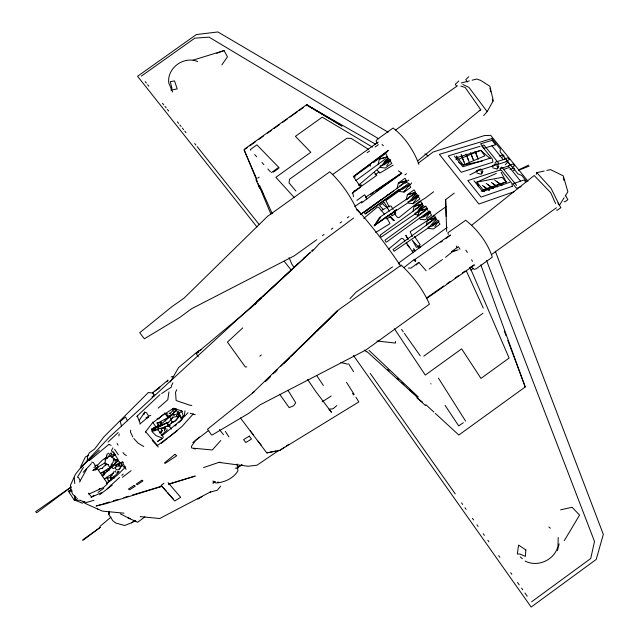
<?xml version="1.0" encoding="UTF-8"?>
<svg xmlns="http://www.w3.org/2000/svg" width="639" height="639" viewBox="0 0 639 639"><rect width="100%" height="100%" fill="white"/><g stroke="black" fill="none" stroke-linecap="round" stroke-linejoin="round"><path stroke-width="0.96" d="M169.718 413.513L169.718 412.954M465.567 421.061L438.426 378.104M558.214 537.455L557.959 546.409C554.197 560.155 537.838 567.52 525.114 561.09M173.848 409.519L173.72 412.65L171.747 414.935L168.728 415.733M176.931 415.094L177.043 413.098M172.474 408.545L176.044 409.703L175.949 410.901L169.319 417.267M77.67 498.652L74.372 500.257L74.811 495.56M87.231 460.647L87.719 455.711L89.444 452.652L94.556 449.073L104.061 436.677L148.36 392.49L153.695 393.169M130.675 430.207L130.452 432.052L132.808 436.98M395.605 341.45L395.405 343.071L376.922 340.994M184.983 410.853L184.415 415.118L181.133 418.321M168.944 391.907L167.809 399.726L158.216 408.121M118.574 465.408L118.91 463.243L119.82 463.475L118.335 466.246M119.613 466.398L119.924 464.817L115.971 466.877L115.499 468.595L116.705 469.889L118.519 469.697M121.546 463.786L120.803 467.197L118.95 469.066M179.16 414.144L178.385 417.626L175.222 420.71L171.004 423.298M118.854 435.87L119.285 433.961M115.379 472.181L115.683 470.871M378.2 164.079L379.406 158.983M176.044 409.703L175.749 410.925L172.873 413.808M397.123 188.13L398.361 183.018L404.974 178.265L406.58 180.877L398.536 183.129L406.396 180.765M406.196 199.759L407.434 194.647L414.064 189.879L415.669 192.491L407.618 194.767L415.486 192.371M412.986 211.237L414.224 206.157L420.821 201.421L422.411 204.009L414.407 206.277L422.227 203.889M109.453 511.488L108.742 514.379L112.863 520.785L115.691 522.974L124.637 525.514L131.578 522.798L134.933 520.761M417.946 215.934L419.2 210.83L425.83 206.062L427.435 208.665L419.384 210.958L427.243 208.538M426.253 225.072L427.515 219.944L434.193 215.143L435.798 217.755L427.707 220.072L435.598 217.627M107.256 458.459L106.274 457.42L107.096 454.121L108.694 453.147M156.299 427.012L158.855 424.536L157.569 426.948L158.248 425.247L156.898 422.778L161.028 422.507L160.693 423.857L161.068 421.852L161.627 423.569M165.469 426.796L164.383 430.79L165.014 427.611L165.389 428.985M557.416 550.57L559.165 543.853M108.758 456.925L109.437 454.361L111.178 452.771L111.641 454.185L110.307 455.631M113.758 455.647L113.974 454.872L113.359 454.577L110.922 455.303M353.383 176.588L388.216 150.532L353.383 176.588L360.684 187.027L352.848 192.651L353.471 196.788M109.581 511.623L108.742 514.379L109.301 511.519M143.879 414.727L144.67 412.147L146.435 412.658L149.007 416.596M476.159 171.923L476.59 170.573M139.238 421.277L139.829 419.464L144.67 412.147M492.094 166.787L492.533 165.453M536.193 174.351L536.784 172.65L544.132 171.028M172.857 409.791L172.155 411.54M500.177 169.83L500.68 168.472L510.801 165.277L511.695 166.38M495.001 163.408L495.537 162.09L505.681 158.943L506.567 160.046M106.274 457.42L106.865 456.07M171.276 386.204L172.897 382.817M176.763 389.742L175.533 392.282L176.124 400.525L189.879 405.214L191.828 405.398M119.437 469.409L120.531 467.277M112.879 447.843L111.418 450.663C114.804 453.754 117.344 457.867 119.158 462.061L120.276 462.724L123.351 462.277M162.17 430.718L161.324 432.347L162.026 430.71L160.836 428.481M110.851 480.025L111.729 478.403L111.226 478.731L109.78 477.533L107.711 478.291L107.919 480.145L110.02 480.56M176.38 416.229L177.954 413.345M427.483 224.632L428.37 223.019L435.015 218.242L436.237 219.401M79.5 482.07L86.696 469.09M483.667 115.547L487.166 111.641L493.292 100.674L489.905 86.257L480.704 80.41L476.702 79.044L472.125 80.21M111.322 477.652L111.122 478.012L110.515 477.141M455.974 159.774L457.284 157.482L480.728 150.333L490.145 158.584M407.474 199.4L408.385 197.826M170.246 382.042L178.6 367.577L198.41 350.915L201.716 349.525M111.274 465.543L109.74 467.389L107.711 464.385M564.301 540.658L579.565 515.074L572.089 507.27L560.619 509.85M77.335 477.389L83.493 467.181M564.157 197.699L559.397 205.287L551.106 188.353L536.784 172.65M565.211 196.013L567.863 191.804L563.279 175.885L550.554 169.615L546.88 170.421M392.546 212.675L374.254 225.767L379.59 217.372L414.056 194.184M117.129 472.916L118.063 471.438M477.021 171.388L477.956 169.926L480.879 168.984M492.957 166.252L493.891 164.806L496.735 163.896M508.34 166.635L509.259 165.237L513.125 163.983L514.539 165.725L512.957 166.939M103.75 475.36L105.331 473.06L111.785 467.189M221.813 64.946L227.46 56.807L224.065 50.577L193.098 60.122M499.946 168.584L501.807 167.114L516.608 185.462M110.299 476.878L114.253 471.262M106.609 457.891L105.211 459.864L105.211 463.722M405.094 190.398L403.976 191.972L409.176 185.014L407.874 186.476M414.16 202.012L413.042 203.585L418.074 196.508M160.565 425.462L162.25 423.194L169.99 416.732M172.754 416.955L168.424 422.786L167.083 423.553M386.771 165.637L390.022 160.908M426.517 217.412L429.815 212.659M111.018 465.855L113.678 465.168L115.316 463.011L115.172 460.04L114.093 458.155M374.254 225.767L380.556 217.428M434.855 226.541L438.178 221.757M117.145 472.636L119.054 471.247L116.218 474.617L111.082 478.611M278.764 281.807L310.754 252.085L109.285 437.292L81.105 467.189L75.402 474.362L70.434 485.352L70.977 489.578L72.574 494.139L76.384 497.709M119.078 463.483L120.076 462.245M177.506 412.914L178.585 411.588M409.391 185.725L411.676 182.962M220.743 486.111L217.268 490.233L209.911 492.206L159.67 518.533L140.173 516.584M110.97 480.193L113.542 477.205M363.727 218.418L377.274 207.18L378.711 207.292L384.614 214.456M220.751 440.519L212.3 449.968L191.692 448.059L191.301 446.573L195.574 440.487L208.809 430.311M193.282 413.904L182.107 426.365L169.008 437.092M312.112 251.558L319.308 243.627L353.694 217.979M481.231 173.377L482.908 171.516L481.894 170.254M102.272 475.4L104.78 472.652M497.07 168.225L498.747 166.388L497.741 165.142M173.113 421.301L170.733 423.865L167.522 425.933M349.956 298.725L355.963 292.239L392.578 266.878M83.19 472.309L91.369 463.563M175.094 421.253L176.811 419.44L177.993 416.388L173.209 417.155L170.98 419.743L171.564 421.54L172.953 422.227L174.199 421.468M109.213 480.855L108.119 481.998L110.451 480.153M97.04 465.607L102.128 460.352L105.667 457.82M148.176 417.291L146.147 417.882L147.944 416.748M98.47 470.352L100.259 468.515L102.711 468.435M117.88 460.975L111.234 467.413M188.018 412.754L179.663 421.293L162.258 435.574M505.297 164.71L507.957 161.994M114.629 464.09L117.608 461.07M416.237 265.057L418.88 262.381L426.117 270.728M120.915 466.478L122.297 465.08M178.121 416.947L180.022 415.038M265.337 381.491L270.289 376.619M273.117 373.831L277.358 369.654M280.896 366.171L336.777 311.161L401.22 265.113C412.93 276.088 423.018 289.411 429.432 304.164L365.979 349.956L260.313 404.711L248.483 413.489L211.956 435.127L211.142 434.448L207.507 429.2L252.125 393.44L337.696 310.858L316.417 331.649M125.635 466.989L117.153 475.296L106.298 483.627M266.072 380.86L270.329 376.698M274.586 372.545L276.711 370.46M283.804 363.535L289.475 357.992M291.6 355.907L295.857 351.754M300.114 347.592L315.003 333.039M468.77 76.736L465.791 79.579L467.253 82.088M458.802 80.977L455.295 84.316L456.318 85.85M384.015 162.146L388.328 158.057L380.58 166.611L358.495 185.286M403.824 267.645L414.575 259.234L415.821 260.984L415.342 261.615L414.072 260.017L450.215 235.024M136.722 416.476L159.99 394.638M412.754 197.084L416.396 193.673L408.601 202.323L374.374 225.295L390.613 213.865M155.093 391.116L167.897 380.109M261.319 297.95L253.324 305.434L261.319 298.014M294.044 267.35L262.773 296.592L277.31 283.157M295.498 265.984L298.405 263.268M303.493 258.507L305.674 256.463M311.497 251.023L312.95 249.665M81.105 467.189L99.301 450.191M108.039 442.036L118.231 432.523M111.705 457.149L114.341 454.68M418.777 209.241L423.13 205.175L415.382 213.793L381.203 237.093L380.133 235.152L420.805 205.694M159.247 433.01L161.923 430.526M435.151 220.199L436.509 218.937L428.681 227.66L394.079 251.231L393.033 249.577L434.169 219.465M242.764 327.895L227.436 342.097L245.336 366.994L246.75 366.866M107.104 488.811L119.597 477.413M121.801 475.4L123.271 474.058M115.427 466.095L118.91 463.243M101.689 468.515L106.633 464.05M112.176 457.101L114.253 455.224M496.966 164.726L498.652 163.209L483.995 145.037L482.908 145.365M431.812 217.595L436.613 213.33L446.238 206.573M174.942 425.957L176.38 424.679M178.545 422.77L182.139 419.583L181.013 417.97M102.192 475.895L104.109 474.226M435.806 222.388L432.18 225.503L437.707 220.08L439.145 221.134L432.459 225.942L427.978 227.18M513.333 170.653L514.842 169.359L513.86 168.145L509.986 169.415M429.6 211.413L423.817 216.333L429.328 210.966L430.742 211.996L424.096 216.773L419.655 218.027M139.869 424.072L148.44 416.796M422.403 208.57L418.801 211.621L424.296 206.293L425.414 206.868M192.77 442.651L199.424 436.996M173.281 414.216L169.367 417.075M115.028 464.489L112.536 466.598L111.114 467.013M110.97 517.151L99.828 526.488M336.801 405.605L333.079 408.744L328.989 409.224L331.441 412.259L315.386 390.956L307.686 379.542M417.834 195.222L412.019 200.111L417.555 194.783L418.944 195.774L412.299 200.55L407.89 201.836M196.245 353.487L253.092 305.993M254.61 304.723L256.119 303.461M405.821 186.021L402.913 188.441L408.449 183.153L409.823 184.12L403.193 188.888L398.816 190.19M89.332 460.631L109.005 444.297M388.552 249.138L401.428 238.435L403.001 238.722L404.91 240.887M412.331 251.311L414.487 249.522M417.355 247.133L420.222 244.753L414.519 236.462M158.137 418.833L163.864 414.104M152.01 397.019L155.029 394.535M259.801 356.163L261.335 354.901M161.3 443.402L167.466 438.354M389.718 159.55L383.895 164.319L389.439 159.111L390.772 160.03L384.175 164.758L379.862 166.108M417.834 160.74L480.728 109.692L465.208 87.503L460.815 86.073M159.079 425.854L161.116 424.216M445.487 257.325L452.396 251.798M471.406 225.479L534.188 175.509L550.786 192.778L555.587 203.593M428.418 211.725L386.499 242.125L385.988 241.941L384.958 240.208L425.814 210.359M160.461 386.595L152.825 392.482L153.863 396.148M166.571 381.89L168.097 380.708M98.542 489.578L100.091 488.388M108.398 482.165L110.331 480.68M99.62 494.802L112.216 485.153M122.448 477.309L131.107 470.671M256.822 301.121L264.634 295.202M95.427 468.603L92.855 470.448L96.193 468.531M352.169 193.162L357.584 189.08M433.593 191.812L424.879 198.37L418.481 202.044L399.095 217.532L397.498 217.356L394.295 213.769M446.669 231.422L445.639 199.632L454.265 193.13M418.154 163.241L433.106 152.034L484.282 135.604L490.688 135.34L527.942 181.18M82.878 540.402L100.323 527.303L82.727 539.843M373.488 162.57L386.843 152.577M360.1 186.061L361.682 184.887M375.117 174.87L379.071 171.931M361.426 203.01L401.651 173.065L365.652 197.227L366.922 198.921L364.669 194.719L356.945 200.366M171.787 411.883L170.014 413.417M176.971 430.966L157.506 445.447L145.564 431.684L145.396 432.1L152.314 423.018L163.009 415.046L173.728 408.209L182.514 411.3M144.925 516.887L137.617 522.295L134.062 520.633M71.169 487.054L36.663 512.766L35.672 511.647L71.113 486.99M398.744 262.964L447.236 227.332M440.854 242.261L442.46 241.079M445.663 238.722L450.471 235.192M355.731 180.621L385.996 158.552M531.592 601.802L590.732 558.518L594.51 541.457L486.583 260.608M423.777 356.179L482.948 313.278M480.824 264.834L525.226 386.978L458.826 435.031L435.359 413.417M451.701 251.518L458.411 246.694L460.008 249.298M429.096 269.131L442.428 259.53M163.935 483.252L161.068 485.32L174.727 500.984L180.677 497.326L168.113 482.661M491.399 254.665L556.385 207.771M365.372 213.586L398.84 189.527M401.923 189.056L385.916 200.55L389.295 206.948M409.112 197.299L414.983 193.082L415.885 193.745L414.28 194.751M415.134 209.265L421.7 204.544L422.882 205.662M420.087 213.929L426.692 209.185L427.89 210.319M84.372 501.711L82.263 503.228L75.514 500.353L75.458 496.447M418.88 262.381L410.933 268.108L408.265 268.029M395.605 130.036L457.372 85.794M404.902 174.878L406.476 173.752M316.808 239.673L294.339 255.8L191.524 308.773L179.902 317.343L144.35 338.798L139.741 332.711L172.091 306.528L183.96 298.245L267.374 216.485L329.748 171.811C341.362 182.498 350.531 196.037 357.161 210.319M322.423 235.639L324.029 234.489M331.25 229.305L332.855 228.155M340.076 222.971L341.673 221.821M347.296 217.787L348.894 216.637M399.343 186.245L405.933 181.516L407.091 182.594M361.051 214.073L381.1 199.688M386.715 195.662L388.312 194.512M404.966 182.57L364.214 212.42L365.268 214.073L404.239 186.54M394.135 211.533L396.523 209.832M93.909 467.548L95.682 466.478M244.529 149.095L306.728 104.644L342.025 126.115L306.864 105.036L375.564 144.19M257.357 181.62L244.114 149.893L247.333 147.593M249.745 145.868L255.376 141.842M258.595 139.542L263.42 136.091M267.445 133.216L271.471 130.34M273.883 128.615L279.515 124.589M282.734 122.289L287.558 118.838M289.97 117.113L297.207 111.937M298.82 110.787L303.645 107.336M257.797 178.129L259.17 177.147M271.487 172.546L278.74 167.362L256.87 144.853L250.456 149.502L250.784 150.293M273.388 172.131L278.213 168.68M367.153 152.697L369.558 150.98M375.173 146.97L378.376 144.686M360.324 214.64L393.424 191.021M406.34 181.811L408.76 180.086M332.592 174.527L378.272 142.034M141.307 76.137L194.799 38.164L209.065 37.134L378.799 138.871M463.283 422.683L458.722 425.917L445.095 405.374M91.513 496.998L93.941 495.281M97.983 492.429L103.646 488.428M354.725 206.541L362.041 201.397M375.86 191.684L401.867 173.393M393.049 212.148L396.292 209.864M161.188 435.239L167.13 430.047L166.827 428.761M470.791 270.145L473.219 268.436M157.513 389.423L159.127 388.296M426.564 297.942L443.682 285.976M446.941 283.692L450.199 281.416M455.096 277.997L458.355 275.721M462.428 272.869L464.873 271.16M469.769 267.741L473.842 264.889M426.932 298.317L474.617 264.929M370.476 194.639L373.759 192.371M376.219 190.67L401.651 173.065M106.122 458.107L104.972 458.898L105.85 459.936M162.018 438.394L157.506 441.461L162.681 438.218L156.012 435.598L151.906 431.469M214.233 482.189L212.851 483.124L215.343 481.558M278.979 450.287L256.974 465.2L248.148 466.262L218.834 462.388L203.577 467.596M266.87 452.867L279.562 450.511L284.523 447.172M286.176 446.054L288.652 444.385M252.357 392.498L252.613 392.849L254.106 391.851M153.616 427.779L154.326 427.299M113.758 472.948L105.946 477.684M161.635 393.544L171.516 386.986M112.001 466.526L102.639 472.029M428.705 219.768L410.118 231.749L412.339 236.494M322.144 401.827L331.162 396.052M479.258 110.619L480.728 109.692M405.214 183.161L406.811 182.155M237.788 467.444L241.941 464.833M110.627 476.279L112.232 475.28M131.578 522.798L135.38 520.473M237.013 467.86L241.981 464.761M502.382 157.106L504.075 156.052L503.093 154.838L499.203 156.068M375.74 232.452L389.998 223.642L386.18 216.717M164.247 427.435L165.932 426.405M279.562 450.511L358.798 401.939L355.963 397.218M353.91 191.157L355.603 190.126M357.297 189.096L360.684 187.027M197.866 499.139L202.499 496.351M393.225 165.086L379.862 173.081L377.258 170.373M98.286 466.877L104.564 463.131M198.585 352.105L196.165 353.551L198.234 356.786M154.366 430.462L155.453 429.823L152.937 430.622L155.261 429.983M168.672 417.259L159.263 422.235M386.651 218.921L390.764 216.517M392.41 215.551L395.701 213.626L394.159 211.118M124.901 466.302L123.559 467.069L120.875 462.884M106.234 471.494L108.726 470.08M88.597 455.256L85.346 457.053L80.937 466.103L81.089 468.004M381.004 210.726L385.245 208.426M386.938 207.507L389.478 206.125L391.084 206.093L393.137 209.44M505.984 161.34L509.499 159.494L508.085 157.753L504.203 158.991M115.595 465.32L118.614 463.507L119.82 463.475L119.677 462.085M209.911 492.206L210.702 491.798M146.778 418.178L148.064 417.523M469.857 174.862L478.06 170.709L507.398 161.308M173.776 415.126L175.238 414.399L173.784 415.11M518.7 169.862L528.581 165.11M168.353 422.036L157.817 427.347L167.17 422.842L168.265 425.294L169.575 424.671L167.769 424.799M157.777 427.291L164.495 423.633L167.17 422.842M153.943 429.815L152.194 430.934L155.453 429.823M166.651 426.309L169.95 425.422L166.787 426.349M108.542 456.797L106.897 457.756L107.064 458.243M88.789 494.115L103.478 487.485L107.656 483.699L96.561 467.532M496.303 173.417L476.91 182.115L478.571 186.804M90.954 497.35L101.521 492.661M154.838 427.723L151.419 429.152L153.576 428.745M459.137 159.087L480.728 150.333L484.865 155.828L463.299 165.07L458.642 162.354M115.324 467.668L113.039 468.579L111.154 466.797M518.62 170.278L529.212 166.092M169.95 425.422L158.16 428.969M95.946 469.537L94.732 470.008L96.441 469.529M216.733 53.301L224.065 50.577M481.151 191.149L506.168 181.939L501.168 172.314M154.878 428.529L151.571 430.119L155.197 429.184L152.425 429.887L154.119 429.552M521.12 186.676L516.44 188.305L512.829 183.824L524.084 179.966L525.873 182.179M514.435 191.604L478.883 204.017L439.368 154.326L491.918 138.599L500.353 149.015L500.105 151.866L505.417 158.464M509.794 182.299L482.669 191.532L474.05 180.797M100.451 473.307L104.956 471.79M146.147 417.882L147.058 417.579M504.139 169.215L509.507 167.458L520.362 180.885M153.624 431.077L155.437 430.502M456.294 250.272L451.901 251.662L458.211 249.825M490.321 158.137L462.852 166.763L454.409 156.124M162.202 486.279L105.547 503.796L96.122 506.016L100.89 504.578M168.816 484.234L195.254 476.055L168.568 484.122M149.494 415.669L150.812 415.27M102.791 504.003L109.469 501.99M113.279 500.832L118.047 499.394M123.766 497.661L128.527 496.223M132.345 495.073L161.891 486.143M480.089 146.315L448.243 155.908L461.206 172.274L492.885 162.194L492.413 159.175L481.894 146.123M109.213 456.494L110.283 456.174L112.831 457.42C114.03 460.056 113.598 462.948 111.17 464.305M387.418 156.763L379.582 159.087L387.593 156.867L386.164 154.366M104.213 478.875L107.919 477.796M414.679 213.314L419.08 212.06M93.989 500.321L86.233 502.502L80.602 500.633M461.142 82.998L469.377 80.905M212.859 480.975L215.822 483.02C224.497 482.421 233.171 478.515 237.916 470.975L237.109 464.01M276.168 450.894L266.79 452.931L240.44 417.962M482.317 161.036L463.299 165.07L457.284 157.482M157.274 423.242L161.028 422.507M161.156 428.865L165.014 428.314M72.055 490.92L68.437 491.327L74.372 500.257M152.29 428.985L153.855 428.825M171.196 376.802L173.441 376.587M564.069 201.716L565.188 201.612L567.839 199.703L565.459 195.278M218.834 462.388L220.759 462.316M75.514 500.353L80.498 500.281M71.696 490.512L68.94 490.464L70.034 492.11M235.28 468.107L237.868 468.307M124.006 513.165L102.472 511.128L88.102 504.754L84.508 502.957L83.214 501.551M193.617 448.666L195.598 448.897M428.338 228.387L433.298 229.002L439.951 224.209L438.37 221.885M415.054 214.52L418.984 215.016M420.023 219.233L424.959 219.856L431.581 215.095L430.007 212.779M408.281 203.074L413.225 203.705L419.839 198.953L418.257 196.628M399.215 191.444L404.16 192.083L410.757 187.347L409.176 185.014M113.798 459.633L118.055 460.192M380.301 167.402L385.221 168.057L391.787 163.352L390.197 161.02M114.197 459.593L117.576 460.12M157.122 418.473L158.967 418.777M556.497 210.031L557.4 210.183L560.922 207.643L557.927 202.962M197.635 61.568C183.8 55.689 166.971 67.926 168.736 82.982L172.626 92.024M340.883 362.553L347.584 364.126M91.593 462.109L93.406 462.54L95.515 465.871M165.253 413.329L167.945 414.008M106.761 464.194L108.438 464.649M217.683 482.006L219.481 482.501M190.238 413.273L195.27 414.719M172.953 408.704L176.564 409.775M111.442 464.449L113.678 465.168M101.777 472.437L104.141 473.219L104.205 474.418M492.709 167.785L497.022 169.119L498.228 167.801L496.886 166.148M109.245 444.584L111.146 445.343M476.782 172.937L481.183 174.279L482.397 172.945L481.039 171.26M134.022 520.593L135.795 521.424L127.552 517.606M462.82 84.46L468.882 87.311L487.166 111.641M126.426 455.495L124.677 454.585L122.992 452.548M127.616 517.462L130.236 518.86L120.34 513.852M106.074 470.304L107.687 471.215M388.113 132.193L217.891 31.95L196.349 34.562L137.569 76.289L256.974 226.965M424.879 153.855L428.298 155.868M306.864 105.036L323.086 114.613M324.796 115.619L330.77 119.15M332.48 120.156L335.044 121.674M143.751 446.517L138.056 443.146L133.807 438.474M372.489 147.146L322.232 117.185L295.402 136.339L310.802 152.274L275.88 177.291L294.427 197.755M368.583 149.422L351.146 138.367L346.865 138.288L289.595 179.192L289.012 182.866L295.945 191.013M398.424 170.893L400.845 172.522M497.022 181.875L501.927 185.19M492.525 183.425L497.446 186.756M488.092 184.887L493.028 188.225M483.547 186.412L489.322 190.326L482.389 185.446M113.974 454.872L114.764 455.407M494.578 180.022L501.927 185.15M491.375 182.474L497.541 186.788M486.167 183.393L493.124 188.257M387.026 157.601L388.145 158.64M164.535 412.954L165.621 413.752M422.427 402.019L416.916 397.785L425.526 405.581M106.106 463.81L107.136 464.601M169.734 426.86L168.273 425.103M471.231 266.934L474.21 269.41L476.207 268.779L492.318 257.15C487.565 242.684 477.589 229.689 465.719 220.255L447.803 232.812L448.378 234.433M548.845 526.967L550.339 528.221M520.274 556.96L522.351 558.726M506.775 160.9L510.753 165.078M367.09 351.698L417.523 397.506M387.689 369.518L389.159 370.868M397.226 378.296L398.688 379.646M401.627 382.346L403.824 384.374M409.695 389.782L414.088 393.832M415.558 395.182L417.762 397.21M425.83 404.639L433.897 412.067M364.573 350.06L366.554 351.913M383.017 204.2L387.857 208.737L389.343 211.062M369.062 350.428L418.289 396.987M168.424 416.197L170.98 418.609M97.416 465.344L98.071 466.622L97.455 465.959M382.01 144.422L383.392 145.78M97.639 508.916L98.071 509.347M383.528 209.672L379.47 205.606L384.135 202.251L387.705 208.138M390.301 216.437L394.367 220.503L393.017 220.191L389.926 216.717M170.341 413.537L171.747 414.935M374.35 172.586L376.85 175.238L361.426 186.292L359.597 184.248M420.246 355.835L404.415 333.43M152.258 440.527L158.272 447.036M254.721 154.606L256.686 156.763M261.934 162.506L263.907 164.662M267.837 168.976L270.465 171.843M419.328 248.028L412.291 240.28L416.508 247.453M356.794 209.552L360.092 213.21M163.041 487.533L166.332 491.215M167.65 492.685L173.576 499.315M419.104 245.664L420.414 247.133M406.188 242.325L413.241 252.852M357.385 209.632C373.192 227.42 387.434 246.558 400.877 266.183M407.067 244.665L409.615 247.7M394.455 212.132L395.701 213.626M113.838 477.101L114.645 478.084M511.951 166.547L517.933 173.904L521.767 175.469L526.664 181.516M491.942 145.724L502.701 159.031M506.599 159.934L509.954 164.527M145.149 81.592L146.387 83.134M147.625 84.683L148.863 86.233M162.49 103.262L163.728 104.812M164.966 106.362L166.204 107.911M167.442 109.453L168.68 111.002M177.346 121.841L178.585 123.391M179.823 124.94L181.061 126.49M182.299 128.032L183.537 129.581M184.775 131.131L186.013 132.68M194.687 143.519L195.925 145.069M197.163 146.611L259.003 224.289M284.219 261.295L291.648 270.656M88.438 493.124L90.898 496.223M219.385 429.512L223.474 434.68M250.28 430.806L253.292 434.776M258.108 441.134L261.119 445.103M156.331 427.531L152.609 422.107M157.434 429.041L163.52 437.372M294.044 267.214L291.743 264.035L289.092 257.685M104.309 462.995L105.866 465.192M279.682 394.271L289.179 407.642L293.732 405.749L295.705 402.762L287.909 390.165M370.316 373.527L455.272 493.931M353.407 355.412L531.169 607.05L596.227 559.429L603.328 534.356L495.273 251.095M461.55 502.869L462.692 504.49M464.976 507.733L466.119 509.363M472.405 518.293L473.547 519.914M476.974 524.787L478.116 526.408M483.252 533.717L484.394 535.338M487.821 540.211L488.963 541.832M498.676 555.634L499.818 557.264M510.665 572.688L511.807 574.309M517.518 582.433L519.235 584.861M521.52 588.112L522.662 589.733M524.946 592.984L527.231 596.227M178.361 414.168L179.926 416.412M166.811 414.711L168.384 416.971L167.73 417.307L165.637 414.288M164.75 419.631L165.741 421.061M169.215 426.069L171.348 429.136M118.327 454.784L114.541 449.217M401.604 329.373L403.289 331.809M108.047 468.347L109.285 470.16M316.784 375.684L323.358 385.469M394.407 328.773L425.294 375.069L461.638 348.854L480.975 378.408L509.107 358.056L469.977 267.318M398.273 262.933L399.367 264.586M178.073 412.802L180.102 415.853M70.825 489.53L71.903 491.159M352.528 393.328L353.607 394.958M465.823 250.113L467.357 252.493M113.367 451.829L115.419 455M225.343 431.397L228.906 436.924M390.82 213.386L392.306 215.71L391.284 214.025M348.559 363.719L353.607 371.682M346.506 382.306L354.198 394.447M408.241 239.433L405.805 235.288L407.754 238.994M413.609 248.555L415.07 251.047M78.413 477.405L80.322 480.832M456.31 246.031L457.244 247.724M117.129 443.498L117.999 445.111M466.23 270.664L483.308 308.11M122.153 461.542L126.115 469.417M259.801 185.829L272.254 213.69M255.935 179.663L259.65 188.13L258.899 185.438M244.114 149.893L256.734 179.136M261.463 190.102L263.044 193.753M491.918 138.599L492.677 140.404M471.678 259.746L472.397 261.463M258.108 183.433L270.944 214.193M175.957 408.688L177.227 411.732L178.177 412.57L181.308 412.107L180.893 410.35M137.313 416.141L140.356 423.769M478.276 159.287L475.128 151.363L477.573 157.673M473.379 159.862L470.584 152.793L473.028 159.119M469.601 162.993L466.095 154.119L468.547 160.477M464.649 163.536L461.134 154.622L463.946 161.899M377.146 143.695L376.099 141.035L377.242 139.39L393.089 128.04C404.934 137.137 413.792 150.469 418.944 164.423M278.74 167.362L279.019 168.105M178.776 412.371L179.767 414.983M178.68 412.826L180.565 417.81L183.281 416.261L182.89 414.831M504.331 331.098L506.072 335.755M507.813 340.411L525.226 386.978M181.404 410.621L182.698 414.12M127.433 420.766L125.548 417.019L120.252 421.444L121.618 426.612M563.294 177.738L564.069 180.613M489.969 88.126L490.768 91.856M492.365 99.309L492.765 101.17M430.87 383.568L430.926 384.015M74.204 477.812L74.803 483.579M355.052 177.227L354.972 175.837L370.468 164.734L370.476 166.14M445.639 199.632L446.198 216.453M525.865 549.939L525.378 556.393L519.994 554.029L517.334 553.989L518.564 545.083L525.865 549.939M171.875 88.174L170.925 90.091L177.195 88.909L174.519 80.905L170.286 81.672L171.875 88.174M98.142 466.957L96.888 468.89L94.979 465.695L96.952 465.072L98.142 466.957M174.878 454.345L164.431 462.955L165.046 463.435L176.739 455.759L174.878 454.345M141.874 480.28L136.227 484.066L137.313 484.697L142.944 480.927L141.874 480.28M134.166 485.416L128.431 489.075L129.605 489.778L135.324 486.135L134.166 485.416M249.274 436.125L243.595 439.64L245.831 442.531L251.494 439.025L249.274 436.125M158.544 429.32L156.675 430.175L155.189 427.028L157.617 427.219L158.544 429.32M512.318 186.316L481.063 197.084L467.828 180.589L499.386 170.27L501.248 170.142L511.879 183.329L512.318 186.316M506.168 181.939L483.068 189.767L476.91 182.115L502.174 177.33L506.168 181.939M495.576 144.741L484.138 148.224L480.584 143.823L492.054 140.388L495.576 144.741M484.074 191.388L482.517 190.326L484.074 191.349M457.252 157.825L456.55 156.036L457.252 157.857"/></g></svg>
